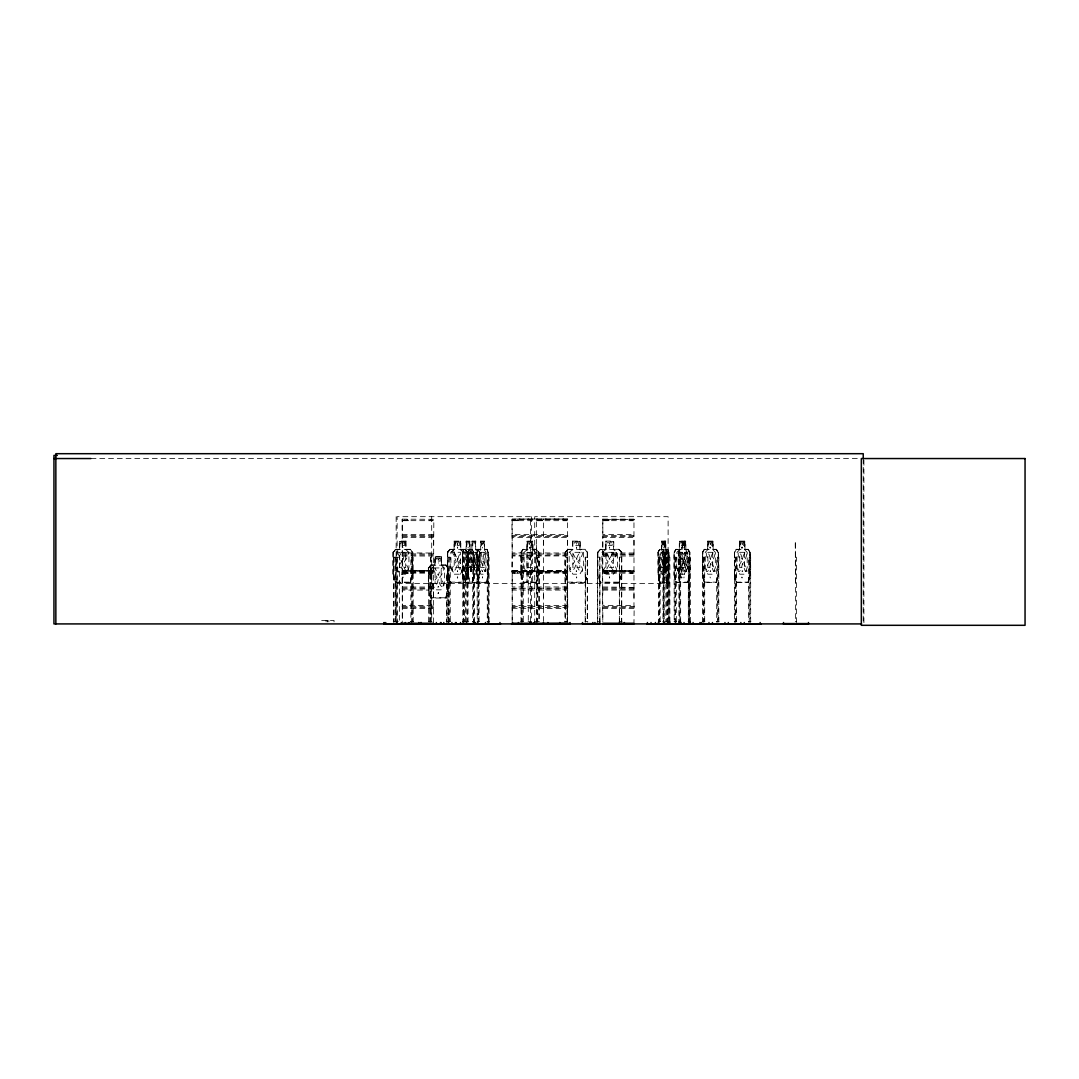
<?xml version="1.0" encoding="UTF-8"?>
<svg xmlns="http://www.w3.org/2000/svg" width="1079" height="1079" viewBox="0 0 1079 1079"><rect width="100%" height="100%" fill="white"/><g stroke="black" fill="none" stroke-linecap="round" stroke-linejoin="round"><path stroke-width="0.75" stroke-dasharray="5 3.75" d="M433.461 597.726L433.825 519.309L402.143 519.161M433.461 545.259L433.475 537.423M536.425 622.839L536.425 597.726M536.425 545.259L536.384 605.386M543.371 597.726L543.614 536.533M543.371 545.259L543.371 537.598M567.567 597.726L567.594 537.598L512.188 537.598L512.228 622.839M567.567 545.259L567.567 519.053M602.621 555.119L602.824 537.598M633.966 597.726L634.007 537.598L602.797 537.598L602.824 553.014M633.966 545.259L633.966 519.053M402.656 570.697L402.575 571.438M438.061 587.111L438.33 586.329L438.074 587.246M433.461 622.839L433.488 590.065L402.292 590.065L402.319 622.839M567.567 553.014L512.188 552.92L511.891 519.228L567.689 519.066L512.188 519.053L512.188 534.51L567.594 534.604M567.594 555.914L512.188 556.009L511.851 571.857L567.945 571.857L512.161 571.587L512.161 570.778L567.689 571.452M567.567 608.462L567.851 606.438L512.012 606.371M576.334 570.697L576.24 571.438M433.488 534.51L402.292 534.51L402.211 519.134L402.319 605.386L433.461 605.481M663.531 547.498L663.585 547.984M457.402 571.641L457.496 570.778L457.523 571.627M457.658 576.982L457.658 577.912M664.853 558.423L664.785 559.3L664.826 558.423M664.853 543.479L664.866 544.045M666.539 582.404L667.308 552.205L667.254 622.259M666.809 582.404L667.038 574.244M664.826 543.479L664.866 544.14M664.839 570.67L664.839 571.627M536.384 553.109L536.357 519.741M664.799 570.791L664.826 571.506M664.88 577.764L664.88 577.899M710.252 547.485L710.279 548.038M457.375 547.107L457.59 547.943M402.089 572.059L433.758 571.789M536.357 572.207L536.425 571.398M543.573 572.153L543.398 571.425M457.685 548.024L457.375 547.458M667.591 582.134L668.67 574.203L668.67 552.34L667.645 549.305M667.685 582.404L668.791 574.244M669.034 574.244L667.928 582.404L659.269 582.404L658.028 574.244L658.028 552.205L659.296 549.305L661.859 549.305M688.132 549.305L689.157 552.34L689.279 574.244L688.173 582.404L689.926 574.244L689.926 552.205L688.078 549.305M689.4 574.203L688.415 582.404L675.697 582.404L674.078 574.244L674.078 552.232L674.2 622.259M472.238 582.134L473.357 574.203M472.332 582.404L473.6 574.203M472.575 582.404L473.721 574.244L473.721 552.232L472.548 549.305L469.392 549.305L468.07 552.205L468.043 622.259M486.75 582.134L487.856 574.203L487.856 552.34L486.75 549.575M486.845 582.404L488.099 574.203M478.037 582.134L479.17 574.203M478.375 582.404L479.535 574.244L479.535 552.232L478.348 549.305M602.824 590.065L602.514 606.519L634.182 606.371L633.966 622.839M663.356 544.369L663.41 544.045M663.356 559.3L663.518 558.423M663.153 582.404L662.708 552.232L663.167 549.305L664.421 549.305M662.762 552.34L663.194 549.575M663.032 552.34L663.437 549.305M457.617 571.236L457.617 571.074M663.302 544.342L663.437 543.479M663.302 559.286L663.437 558.423M681.658 559.084L681.901 559.084M710.346 559.3L710.13 558.423M742.217 559.3L741.988 558.423M687.795 582.134L689.535 574.203M687.93 582.404L689.751 574.203M710.184 543.587L710.346 544.369M716.321 582.404L718.142 574.203M742.042 543.587L742.217 544.369M748.057 582.134L749.797 574.203L749.797 552.313L748.057 549.575M748.179 582.404L749.999 574.203M744.753 549.305L748.34 549.305L750.175 552.205L750.175 574.244L748.394 582.404L735.945 582.404L734.34 574.244L736.161 582.404M410.209 582.134L412.138 574.203L412.138 552.34M410.371 582.404L412.313 574.203L412.353 552.232L410.209 549.575M410.303 549.305L412.529 552.232L412.529 574.244L410.533 582.404L395.265 582.404M529.533 559.3L529.735 558.517L529.924 559.3M445.735 597.766L447.691 589.835L447.569 552.205L449.903 549.305L447.731 552.313L447.893 622.259M445.897 598.036L447.866 589.835M441.392 564.937L446.005 564.937L448.082 567.878L448.082 589.876L446.059 598.036L430.588 598.036M465.049 582.134L467.018 574.203L467.005 552.34L465.049 549.575L467.005 552.34M467.396 574.244L465.184 582.404L467.18 574.203L467.234 552.232L465.143 549.305L467.396 552.232L467.396 574.244L465.373 582.404M536.56 582.134L538.529 574.203M536.695 582.404L538.718 574.203L538.92 552.205L536.829 549.305L532.716 549.629M465.143 582.404L467.167 574.203M543.465 607.922L543.398 590.065M529.452 544.342L529.681 543.479L530.018 544.342M529.452 559.273L529.762 558.396L530.018 559.286M511.864 588.271L567.851 588.122M665.082 574.203L666.876 567.635M402.831 543.587L402.71 544.045M457.456 558.517L457.82 559.273L457.509 558.517M567.81 582.134L585.101 582.134L587.219 574.203M585.101 582.134L587.34 574.203M585.169 582.404L587.583 574.244L587.475 552.232L585.101 549.305M482.502 547.188L482.623 547.984M437.953 559.974L438.263 559.097L438.573 559.974M438.02 574.959L438.263 574.163M543.479 607.747L543.371 622.839M663.464 577.076L663.464 577.926M576.375 544.14L576.469 543.479M576.469 558.423L576.793 559.3M621.558 574.203L618.833 582.134L600.315 582.134L597.955 574.203L597.901 552.34L600.315 549.575L618.887 549.575L621.558 552.313M619.022 582.404L621.828 574.244L619.076 582.404L600.126 582.404L597.631 574.244L600.18 582.404M609.541 543.587L609.918 544.382L609.622 543.479M602.864 519.093L602.797 537.598M634.317 554.795L602.554 554.957L602.446 588.514L602.797 605.386L634.007 605.386L634.182 606.371M602.621 606.371L602.824 622.839M634.29 607.329L602.621 607.477M609.163 559.273L609.541 558.396L609.932 559.286M684.329 574.203L686.932 567.635L686.932 552.313L684.329 549.575L684.329 541.375M402.103 553.905L433.677 553.905M602.5 571.695L634.182 571.56L602.554 571.627L602.797 586.976L634.02 587.435M634.304 519.579L602.46 519.404L634.142 519.646M433.704 536.533L402.076 536.533M433.745 588.918L402.103 589.08M602.514 554.053L634.29 554.053M658.15 552.313L659.539 549.305M659.593 549.575L658.392 552.313L658.392 622.259M679.743 582.404L678.516 574.244L678.516 552.205L679.783 549.305L682.346 549.305M678.637 552.313L680.026 549.305M680.08 549.575L678.88 552.313L678.88 622.259M462.527 552.313L463.7 549.305M463.943 549.305L462.77 552.313L462.77 622.259M479.535 552.232L479.535 574.244L478.132 582.404L476.905 574.244L476.905 552.205L478.213 549.305L479.17 552.34L479.063 622.259M478.456 549.305L477.026 552.313L477.026 574.203L478.415 582.404M477.269 552.313L478.51 549.575M402.103 606.371L433.637 606.277M543.6 536.627L543.371 519.053L543.425 519.741M567.81 536.627L511.972 536.533M567.783 555.024L512.08 555.186M567.783 589.08L511.945 588.918M567.783 607.477L512.012 607.477M634.182 589.08L602.621 589.08M468.205 552.313L469.635 549.305M469.662 541.375C469.217 554.862 466.694 568.539 469.689 582.134M429.509 520.658L432.247 520.658M429.509 573.111L432.247 573.111M563.616 520.658L566.34 520.658M563.616 573.111L566.34 573.111M630.015 520.658L632.753 520.658M630.015 573.111L632.753 573.111M454.084 549.305L454.178 541.105L454.232 549.575L450.928 552.313L450.928 567.635L454.232 574.203L460.436 574.203L463.727 567.635M460.396 574.203L463.7 567.635M674.078 552.232L675.737 549.305L679.5 549.305M674.254 552.34L675.953 549.305M674.469 552.34L676.034 549.575M702.591 622.259L702.483 552.232L704.128 549.305L707.891 549.305M704.29 582.404L702.645 574.203L702.685 552.232L704.344 549.305M704.425 549.575L702.861 552.34L702.861 574.203L704.425 582.134M734.556 574.244L734.556 552.232L736.215 549.305M734.718 552.34L736.283 549.575M663.342 570.751L663.585 571.519L663.45 570.778M683.83 570.751L684.046 571.573L683.884 570.791M403.775 520.658L408.617 520.658M403.775 573.111L408.617 573.111M513.685 520.658L518.527 520.658M537.881 520.658L542.724 520.658M513.685 573.111L518.527 573.111M537.881 573.111L542.724 573.111M604.294 520.658L609.136 520.658M604.294 573.111L609.136 573.111M467.854 570.751L467.976 571.641L467.922 570.791M482.367 570.751L482.488 571.641L482.407 570.818M538.731 574.244L536.883 582.404L522.762 582.404L520.941 574.244L520.941 552.232L522.87 549.305L527.091 549.305M521.009 622.259L521.17 552.232L523.059 549.305M523.14 549.575L521.373 552.34L521.373 574.203M472.062 541.105L472.184 549.575L470.309 552.313L470.309 567.635L472.184 574.203L475.664 574.203L477.538 567.635L477.538 552.313L475.664 549.575L475.799 541.105L471.806 541.105L471.941 549.575M536.155 571.722L536.357 570.778M395.44 582.404L393.053 574.244L393.053 552.205L395.332 549.305L399.662 549.305M393.269 552.313L395.494 549.305M395.588 549.575L393.444 552.313L393.444 622.259M683.951 547.188L683.938 547.943M430.75 598.036L428.35 589.876L428.35 567.837L430.656 564.937L435.039 564.937M428.565 567.945L430.818 564.937M430.912 565.207L428.741 567.945L428.741 622.259M447.893 552.313L450.091 549.575M447.637 552.313L449.997 549.575M597.55 622.259L597.631 552.232L600.248 549.305L605.737 549.305L605.683 541.105L613.789 541.105L613.735 549.305L618.995 549.305M597.955 552.34L600.369 549.575M742.244 570.751L742.271 571.492M402.346 571.425L433.691 571.668M543.425 571.587L543.425 570.778M567.527 571.56L512.228 571.398M602.837 571.452L608.097 561.66C597.496 550.654 606.533 547.93 609.675 559.812C612.737 547.97 622.327 550.546 611.429 561.727C622.583 573.354 613.061 575.903 609.81 563.481L605.454 571.384L602.824 571.519L602.797 556.009L634.007 556.009M633.939 571.56L602.824 571.398M585.277 582.404L567.635 582.404L565.072 574.244L565.194 552.205L567.716 549.305L572.652 549.305M565.194 552.205L567.824 549.305M565.436 552.313L567.932 549.575M679.46 549.575L676.857 552.313L676.857 567.635L679.46 574.203L685.57 574.203L687.363 567.635L687.363 552.313L685.57 549.575L685.691 541.105M742.15 571.519L742.231 570.858M433.434 520.685L402.386 520.658M433.434 573.151L402.346 573.151M512.228 570.386L567.567 570.386L512.282 570.386M567.527 520.685L512.282 520.658M567.527 573.151L512.255 573.151M633.939 520.685L602.891 520.658M633.939 573.151L602.864 573.151M527.091 549.575L524.138 552.313L524.138 567.635L527.091 574.203L532.621 574.203L535.575 567.635L535.575 552.313L532.621 549.575M567.594 519.147L512.255 519.093M634.007 519.147L602.77 519.134L602.797 534.51L634.007 534.51M634.088 571.452L602.621 570.831L602.797 571.614M402.602 570.858L402.642 571.479M451.022 552.313L454.299 549.575M433.488 556.009L402.292 556.009L402.292 571.371L433.839 571.115L402.116 570.831L402.346 571.56M609.864 570.751L609.864 571.438M572.909 549.575L569.172 552.313L569.172 567.635L572.909 574.203L579.868 574.203L583.604 567.635L583.604 552.313L579.868 549.575L579.868 541.375L572.787 541.375M710.333 577.899L710.049 577.022M576.28 570.858L576.321 571.479M605.953 549.575L601.934 552.313L601.934 567.635L605.953 574.203L613.465 574.203L617.485 567.635L617.485 552.313L613.465 549.575L613.519 541.375L605.953 541.375L606.007 549.575L605.737 541.105M609.783 571.479L609.837 570.858M467.989 577.076L467.989 577.926L468.084 576.968M482.502 577.076L482.502 577.926L482.596 576.968M742.136 548.038L742.055 547.093M438.344 563.13L438.344 562.833M457.59 577.926L457.671 577.022M634.142 572.099L602.77 572.14M576.712 548.038L576.442 547.201L576.645 547.943M681.645 577.022L681.645 577.872L681.685 576.968M402.804 577.076L402.804 577.926M609.352 576.982L609.689 577.912M609.689 548.038L609.648 547.093L609.311 547.984M681.672 548.038L681.995 547.282L681.82 548.038M710.373 570.858L710.157 571.627L710.387 570.751M684.032 576.968L683.897 577.912M567.621 572.14L512.161 572.14M529.776 548.038L529.964 547.282L529.6 548.038M681.807 577.818L681.726 577.076L681.807 577.926M742.069 577.926L741.907 577.022L741.988 577.818M529.762 577.926L529.614 576.968M678.583 552.111L677.909 553.136L681.092 561.66C673.957 572.261 679.986 576.726 682.198 563.481C683.425 575.997 691.828 573.205 684.976 561.66C691.882 550.614 683.101 547.957 682.117 559.812L678.583 552.111L678.516 574.244L679.999 582.404M576.51 558.396L576.901 559.273M91.027 458.548L859.653 458.548M407.889 519.835L404.504 520.375M402.076 535.589L433.771 535.643M511.972 535.589L567.851 535.656M602.581 535.589L634.29 535.643M602.581 536.533L634.223 536.533M433.488 537.598L402.292 537.598L402.292 552.92L433.461 553.014M406.095 541.105L399.486 541.105L399.486 549.305M454.016 541.105L460.827 541.105L460.787 549.305M572.544 541.105L580.124 541.105L580.124 549.305M399.702 541.375L405.879 541.375M454.232 541.375L460.612 541.375M466.209 541.375L469.904 541.375M471.941 541.375L475.664 541.375M480.721 541.375L484.417 541.375M527.091 541.375L532.81 541.375M661.737 541.375L665.81 541.375M679.46 541.375L685.812 541.375M707.864 541.375L712.936 541.375M739.722 541.375L744.793 541.375M459.303 542.737L459.344 545.475L455.338 545.475L455.338 542.737L459.344 542.737M665.311 542.737L662.331 542.737L662.331 545.475L665.311 545.475M457.321 544.045L457.604 544.14M467.935 544.045L467.922 544.14M683.897 544.045L683.884 544.14M402.683 544.14L402.899 543.479M457.294 544.14L457.509 543.479M663.396 544.14L663.518 543.479M664.799 547.093L664.799 547.984M710.063 547.093L710.103 547.943M741.92 548.038L742.055 547.188L741.974 547.943M405.92 549.305L410.479 549.305M449.7 549.305L454.246 549.305M460.625 549.305L466.33 549.305M475.556 549.305L480.843 549.305M484.296 549.305L487.047 549.305L488.234 552.232L488.288 622.259M585.209 549.305L580.003 549.305L580.003 541.105M665.203 549.305L667.888 549.305L668.913 552.34L669.101 622.259M684.504 549.305L688.375 549.305L689.4 552.34M712.895 549.305L716.483 549.305L718.317 552.205L718.142 622.259M735.999 549.305L739.762 549.305M395.413 549.575L410.384 549.575M449.835 549.575L486.993 549.575M522.951 549.575L536.695 549.278L538.772 552.178L538.758 622.259M567.81 549.575L585.101 549.575L587.34 552.34M659.35 549.575L667.834 549.575M675.818 549.575L688.321 549.575M704.209 549.575L716.402 549.575M736.08 549.575L748.273 549.575M393.053 552.205L393.053 574.244M447.677 552.205L447.407 574.244L449.768 582.404L447.367 574.244L449.997 582.134M454.219 552.367L457.685 559.812C460.382 547.552 467.531 551.18 458.966 561.66C468.07 572.855 460.193 576.294 457.577 563.481C454.785 576.28 447.232 572.841 456.255 561.727L452.425 552.151L460.436 552.313L460.436 567.635L454.232 567.635L454.299 552.313M476.905 552.205L477.269 622.259M488.234 552.232L488.059 623.918M527.051 552.313L532.716 552.637L532.81 541.105M587.475 552.232L587.61 622.259M597.631 552.232L597.712 622.259M658.028 552.205L658.284 574.244L659.593 582.134M669.034 552.232L668.899 623.918M718.317 552.205L718.317 574.244L716.523 582.404L704.088 582.404L702.685 574.244M734.556 552.232L734.462 622.259M750.175 552.205L749.999 622.259M602.797 552.92L633.98 553.014M511.972 553.986L567.878 554.053M402.103 555.024L433.704 554.943M435.093 557.007L441.338 557.007M393.444 557.223L395.75 557.223L395.75 622.259M396.128 557.33L399.392 557.223L399.392 621.491M431.708 557.223L430.818 557.223L430.831 621.491M447.893 557.223L450.226 557.223L450.226 622.259M462.77 557.223L464.55 557.223M468.043 557.223L465.71 557.223L465.71 622.259M477.269 557.223L479.063 557.223M521.009 557.223L523.248 557.223L523.248 623.918M531.394 557.223L528.278 557.223L528.292 621.491M534.712 557.223L539.365 557.223L539.365 622.259M587.61 557.223L585.196 557.223L585.196 623.918M597.55 557.223L599.924 557.223L599.924 623.918M621.733 557.223L619.346 557.223L619.346 622.259M658.392 557.223L660.173 557.223L660.173 622.259M662.965 557.223L664.205 557.223M674.2 557.223L676.304 557.223L676.304 623.918M678.88 557.223L680.66 557.223L680.66 622.259M702.591 557.223L704.695 557.223L704.695 623.918M734.462 557.223L736.566 557.223L736.566 623.918M795.56 557.223L796.423 557.223L796.423 623.918M402.683 559.084L402.966 558.989M457.294 559.084L457.509 558.423M467.922 559.084L468.084 558.989M683.884 559.084L684.032 558.989M430.737 565.207L445.91 565.207M466.209 567.635L469.662 567.635L469.662 552.313L466.209 552.313L466.222 623.918M527.091 567.635L532.621 567.635M679.46 567.635L685.57 567.635L685.57 552.313L679.46 552.313L679.662 622.259M428.35 567.837L428.511 589.876L430.912 597.766M402.265 572.14L433.515 572.167M428.741 573.893L431.06 573.893M487.978 574.244L487.088 582.404L449.633 582.404M520.941 574.244L523.005 582.404M402.993 576.982L402.899 577.818M576.726 576.982L576.51 577.926M663.558 576.968L663.558 577.926L663.572 577.022M664.812 577.926L664.799 577.022M465.588 580.623L452.978 549.305M395.413 582.134L410.384 582.134M449.835 582.134L486.993 582.134M522.951 582.134L536.749 582.134M659.35 582.134L667.834 582.134M675.818 582.134L688.321 582.134M704.209 582.134L716.402 582.134M736.08 582.134L748.273 582.134M795.56 582.404L795.29 541.105L795.56 622.259M397.126 583.388L530.544 583.388M534.712 583.388L668.117 583.388M433.461 587.07L402.292 586.976L402.022 571.937M567.594 586.976L512.188 586.976L512.188 571.614M402.076 588.042L433.771 588.109M602.581 588.042L634.29 588.109M602.797 590.065L634.007 590.065L633.966 605.386M438.425 592.614L437.953 593.437L438.33 592.708M430.737 597.766L445.91 597.766M567.594 605.386L512.188 605.386L512.228 590.065L567.594 590.065L567.77 606.277M433.704 607.396L402.17 607.652M433.488 608.462L402.292 608.462L402.292 621.598M512.174 608.286L567.594 608.462L567.567 622.839M634.007 608.462L602.797 608.462L602.797 621.598M393.242 621.491L399.648 621.491M410.667 621.491L413.405 621.491M428.525 621.491L431.978 621.491M446.193 621.491L450.456 621.491M462.554 621.491L464.752 621.491M465.494 621.491L468.273 621.491M472.562 621.491L474.76 621.491M477.066 621.491L479.265 621.491M487.061 621.491L489.273 621.491M520.779 621.491L523.477 621.491M528.022 621.491L531.65 621.491M534.456 621.491L539.594 621.491M564.735 621.491L567.621 621.491M584.953 621.491L587.839 621.491M597.294 621.491L600.18 621.491M619.09 621.491L621.99 621.491M658.19 621.491L660.375 621.491M662.735 621.491L664.435 621.491M665.608 621.491L670.086 621.491M673.984 621.491L676.52 621.491M678.678 621.491L680.862 621.491M688.092 621.491L690.641 621.491M702.375 621.491L704.924 621.491M716.483 621.491L719.032 621.491M734.233 621.491L736.782 621.491M748.354 621.491L750.903 621.491M795.29 621.491L796.693 621.491M609.581 577.076L609.379 577.926L609.338 577.022M457.402 577.818L457.24 577.67M576.402 548.038L576.442 547.093L576.752 547.984M529.762 577.076L529.614 577.926L529.573 577.022M529.964 570.751L529.708 571.627L529.937 570.858M681.995 570.751L681.766 571.627L684.221 563.481L686.689 571.452L683.25 561.727L686.284 552.151L684.275 559.812C682.494 546.513 678.866 552.623 683.493 561.727L681.132 571.452L681.968 570.858M529.749 547.188L529.56 547.984M402.75 547.485L402.926 547.188M457.604 547.093L457.698 547.984M460.436 541.375L460.396 549.575L463.7 552.313M460.436 549.575L463.727 552.313L463.781 622.259M405.704 549.575L408.928 552.313L408.928 567.635L405.704 574.203L399.702 574.203L396.492 567.635L396.492 552.313L399.702 549.575L399.662 541.105M618.941 549.305L621.828 552.205L621.733 622.259M618.833 549.575L621.517 552.313L621.558 622.259M536.56 549.575L538.529 552.313M465.184 549.575L467.167 552.34M465.305 549.305L467.396 552.232M445.829 564.937L447.866 567.972M445.735 565.207L447.691 567.972M469.662 549.575L471.51 552.313L471.51 567.635L469.662 574.203L466.209 574.203L464.361 567.635M748.125 549.305L749.999 552.313M716.267 549.305L718.142 552.313M716.2 549.575L717.926 552.313M687.876 549.305L689.751 552.313M687.795 549.575L689.535 552.313L689.373 623.918M451.022 567.635L454.299 574.203M542.144 520.658L541.995 519.835L538.61 520.375M542.144 573.111L541.995 572.288M486.804 549.305L488.099 552.34M472.292 549.305L473.6 552.34M472.238 549.575L473.357 552.34L473.546 623.918M565.436 574.203L567.932 582.134M565.329 574.203L567.756 582.404M447.893 574.203L450.091 582.134M447.731 574.203L449.93 582.404M682.225 574.203L680.431 567.635L680.431 552.313L682.225 549.575L682.346 541.105M393.269 574.203L395.588 582.134M742.096 543.479L742.298 544.342M742.096 558.423L742.298 559.286M710.238 543.479L710.427 544.342M710.238 558.423L710.427 559.286M734.718 574.203L736.283 582.134M674.469 574.203L676.034 582.134M674.254 574.203L675.899 582.404M666.795 549.305L667.254 552.313M666.525 549.305L666.984 552.313L665.082 549.575L665.203 541.105M468.205 574.203L469.594 582.404M468.07 574.244L469.352 582.404M477.269 574.203L478.51 582.134M462.77 574.203L463.997 582.134M463.903 582.404L462.527 574.203L462.392 552.205L462.392 574.244L463.66 582.404M678.88 574.203L680.08 582.134M658.15 574.203L659.512 582.404M532.905 549.629L532.999 541.105L526.903 541.105L527.051 582.404L527.091 541.105M663.477 567.635L664.205 574.203M663.032 574.203L663.423 582.404M863.901 460.22L863.901 623.918M863.24 458.548L863.24 623.918M750.674 622.259L750.674 557.223L748.57 557.223L748.57 622.259M749.244 557.223L749.244 622.259M744.969 549.305L744.969 541.105L739.547 541.105L739.547 549.305M744.753 541.105L744.793 549.575M744.577 541.375L744.577 549.575L747.194 552.313L747.194 567.635L744.577 574.203L739.722 574.203L737.119 567.635L737.119 552.313L739.722 549.575L739.762 541.105M741.893 547.147L741.893 547.984M739.938 541.375L739.938 549.575M735.891 557.223L735.891 622.259M735.123 557.223L735.123 622.259M718.816 622.259L718.816 557.223L716.712 557.223L716.712 622.259M717.373 557.223L717.373 622.259M713.111 549.305L713.111 541.105L707.689 541.105L707.689 549.305M712.895 541.105L712.936 549.575M712.72 541.375L712.72 549.575L715.323 552.313L715.323 567.635L712.72 574.203L707.864 574.203L705.248 567.635L705.248 552.313L707.864 549.575L707.891 541.105M710.036 547.147L710.036 547.984M708.067 541.375L708.067 549.575M704.034 557.223L704.034 622.259M703.265 557.223L703.265 622.259M690.425 622.259L690.371 557.223L688.308 557.223L688.308 622.259M689.71 552.205L689.589 622.259M688.982 557.223L688.982 622.259M688.604 557.223L688.604 622.259M685.812 549.575L685.934 541.105L679.298 541.105L679.298 549.305M684.706 541.105L684.706 549.305M684.504 541.105L684.545 549.575M684.329 552.313L684.329 567.635M683.452 542.737L683.452 545.475M682.818 542.737L682.818 545.475M682.467 541.375L682.467 549.575M682.225 552.313L682.225 567.635M682.103 541.105L682.103 549.305M681.712 547.943L681.847 547.093L681.631 547.984M679.878 557.223L679.878 622.259M679.5 541.105L679.676 549.575M675.629 557.223L675.629 622.259M674.874 557.223L674.874 622.259M669.884 622.259L669.884 557.223L665.864 557.223L665.864 621.491M668.117 622.259L668.117 516.679L534.712 516.679L534.712 621.491M667.712 557.223L667.712 622.259M666.862 557.223L666.862 622.259M665.81 549.575L665.864 541.105L661.616 541.105L661.616 549.305M665.595 541.105L666.269 567.635L665.541 574.203L661.737 574.203L659.943 567.635L659.943 552.313L661.737 549.575L661.859 541.105M665.446 541.105L665.325 549.575M665.082 552.313L665.082 567.635M664.421 541.105L664.475 549.575M664.205 541.375L663.356 622.259M664.205 552.313L664.205 623.918M664.151 541.105L664.151 549.305M663.814 557.223L663.814 622.259M662.978 552.232L662.965 622.259M661.98 541.375L661.98 549.575M659.39 557.223L659.39 622.259M659.175 557.223L659.175 622.259M632.051 519.727L632.051 520.658M632.146 572.18L632.051 573.111M630.716 519.727L630.716 520.658M630.716 572.18L630.716 573.111M619.521 557.223L619.521 622.259M609.433 547.188L609.433 547.943M608.408 520.375L605.009 520.375M608.205 519.835L608.205 520.685M608.205 572.288L608.205 573.151M605.211 519.835L605.211 520.685M605.211 572.288L605.211 573.151M599.762 557.223L599.762 622.259M587.219 552.34L587.246 622.259M585.546 557.223L585.546 622.259M576.739 577.022L576.618 577.818M572.909 541.375L572.787 549.575M572.652 541.105L572.544 549.305M567.379 622.259L567.379 557.223L564.964 557.223L564.964 622.259M567.014 557.223L567.014 622.259M565.639 519.727L565.639 520.658M565.639 572.18L565.639 573.111M565.329 552.313L565.329 622.259M564.209 519.727L564.317 520.658M564.317 572.18L564.317 573.111M541.793 519.835L541.793 520.685M541.793 572.288L541.793 573.151M541.537 520.375L541.442 520.658M541.537 572.841L541.442 573.111M540.107 519.727L540.107 520.658M540.107 572.18L540.107 573.111M538.812 519.835L538.812 520.685M537.72 557.223L537.72 622.259M536.978 557.223L537.126 622.259M532.621 541.375L532.662 582.377M531.381 516.679L531.394 621.491M530.531 621.491L530.544 516.679L397.126 516.679L397.126 621.491M527.28 541.375L527.28 549.575M522.641 557.223L522.641 622.259M521.602 557.223L521.602 622.259M517.799 520.375L514.4 520.375M517.596 519.835L517.596 520.685M517.596 572.288L517.596 573.151M514.602 519.835L514.602 520.685M514.602 572.288L514.602 573.151M512.188 608.462L512.188 621.598M489.07 622.259L489.07 557.223L487.276 557.223L487.276 622.259M484.417 549.575L484.538 541.105L480.6 541.105L480.721 549.575L478.874 552.313L478.874 567.635L480.721 574.203L484.174 574.203L486.009 567.635L486.009 552.313L484.174 549.575L484.296 541.105M482.61 577.022L482.61 577.872M480.843 541.105L480.964 549.575M478.294 557.223L478.294 622.259M478.051 557.223L478.051 622.259M475.556 541.105L475.421 549.575M474.558 622.259L474.558 557.223L472.764 557.223L472.764 622.259M473.789 557.223L473.789 622.259M470.026 549.305L470.026 541.105L466.088 541.105L466.088 549.305M469.783 541.105L469.904 549.575M468.313 552.205L468.313 574.244M468.111 547.147L468.111 547.984M467.517 557.223L467.517 622.259M466.452 541.375L466.452 549.575M466.33 541.105L466.209 549.575L464.361 552.313L464.55 622.259M463.538 557.223L463.538 622.259M460.666 541.105L460.612 549.575M457.523 577.076L457.577 577.818M455.405 542.737L455.405 545.475M454.475 541.375L454.475 549.575M449.7 557.223L449.7 622.259M448.716 622.259L448.716 573.893L446.396 573.893L446.396 622.259M448.419 557.223L448.419 622.259M448.19 573.893L448.19 623.918M446.922 573.893L446.922 622.259M441.554 564.937L441.554 556.737L434.877 556.737L434.877 564.937M441.392 556.737L441.338 565.207M441.176 557.007L441.176 565.207L444.44 567.945L444.44 583.267L441.176 589.835L435.093 589.835L431.829 583.267L431.829 567.945L435.093 565.207L435.039 556.737M441.176 583.267L441.176 567.945L435.093 567.945L435.093 583.267M438.425 592.654L438.425 593.504M435.255 557.007L435.255 565.207M431.694 516.679L431.708 621.491M430.845 557.223L431.06 622.259M430.534 573.893L430.534 622.259M430.211 519.727L430.211 520.658M430.211 572.18L430.211 573.111M429.267 573.893L429.267 622.259M413.176 622.259L413.176 557.223L410.87 557.223L410.87 622.259M412.637 557.223L412.637 622.259M411.409 557.223L411.409 623.918M407.687 519.835L407.687 520.685M407.889 572.288L407.687 573.151M405.92 541.105L406.095 549.305M405.704 541.375L405.879 549.575M404.706 519.835L404.706 520.685M404.706 572.288L404.706 573.151M399.877 541.375L399.877 549.575M397.032 557.223L396.991 621.612M396.155 516.679L396.128 621.612M395.211 557.223L395.211 622.259M393.983 557.223L393.983 622.259M334.031 621.841L334.031 620.452L320.814 620.452L320.814 621.841M328.839 620.452L328.839 621.841M327.517 620.452L327.517 621.841M327.423 620.452L327.423 621.841M326.101 620.452L326.101 621.841M666.498 571.142L665.676 571.384L663.733 563.481C661.872 577.359 658.271 571.344 663.019 561.727C658.379 552.623 662.02 546.513 663.787 559.812C665.595 546.513 668.993 552.677 664.489 561.66L666.647 571.6L665.244 563.481L664.003 571.452L664.934 561.66L664.246 552.111L665.217 559.812C667.861 538.3 664.489 567.959 666.498 571.142M465.17 552.286L467.517 561.727C462.608 571.411 466.357 577.305 468.259 563.481L470.889 571.641L473.587 563.481C475.38 577.305 479.413 571.438 474.382 561.66C479.076 552.583 475.502 546.567 473.641 559.812C471.82 546.581 467.989 552.529 472.831 561.727C466.519 574.959 475.313 574.729 469.041 561.66C473.681 552.61 470.161 546.554 468.313 559.812L466.371 552.367L465.17 552.286M479.683 552.286L482.016 561.727C477.12 571.411 480.87 577.305 482.758 563.481C484.538 577.319 488.517 571.398 483.554 561.66C488.194 552.61 484.66 546.554 482.826 559.812L480.883 552.367L479.683 552.286M715.134 571.142L713.462 571.398L710.602 563.481C708.377 576.726 702.348 572.261 709.483 561.66C702.793 551.774 708.215 547.12 710.508 559.812C712.747 547.161 718.533 551.693 711.641 561.727L715.134 571.142M747.005 571.142L745.319 571.398L742.46 563.481C740.248 576.726 734.219 572.261 741.354 561.66C734.651 551.774 740.073 547.12 742.379 559.812C744.618 547.161 750.404 551.693 743.498 561.727L747.005 571.142M482.515 543.587L482.637 544.369L482.556 543.479M482.434 559.084L482.434 559.084M397.544 552.286L401.617 561.727C392.81 572.787 400.174 576.321 402.912 563.481C405.488 576.334 413.176 572.801 404.288 561.66C412.65 551.234 405.677 547.512 403.02 559.812L399.635 552.367L397.544 552.286M432.895 567.918L437.022 577.359C428.08 588.46 435.565 591.926 438.33 579.113C440.933 591.939 448.743 588.46 439.719 577.305C448.203 566.839 441.136 563.171 438.438 575.444L435.012 567.999L432.895 567.918M569.982 552.286L574.716 561.727C564.398 573.165 573.138 576.038 576.213 563.481C579.086 576.051 588.19 573.178 577.791 561.66C587.583 550.856 579.302 547.795 576.334 559.812L572.396 552.367L569.982 552.286M681.658 544.14L681.658 544.14M457.456 543.587L457.253 544.382L457.375 543.479M449.835 549.305L447.515 552.205L449.741 549.305M402.346 570.346L433.461 570.386L402.386 570.386M602.864 570.346L633.966 570.386L602.824 570.386M404.638 542.737L400.781 542.737L400.781 545.475L404.638 545.475L404.638 542.737M469.041 542.737L466.829 542.737L466.829 545.475L469.041 545.475L469.041 542.737M475.043 542.737L472.804 542.737L472.804 545.475L475.043 545.475L475.043 542.737M483.554 542.737L481.342 542.737L481.342 545.475L483.554 545.475L483.554 542.737M531.623 542.737L528.076 542.737L528.076 545.475L531.623 545.475L531.623 542.737M578.627 542.737L574.149 542.737L574.149 545.475L578.627 545.475L578.627 542.737M612.117 542.737L607.288 542.737L607.288 545.475L612.117 545.475L612.117 542.737M684.976 542.737L680.336 542.737L680.336 545.475L684.976 545.475L684.976 542.737M711.857 542.737L708.728 542.737L708.728 545.475L711.857 545.475L711.857 542.737M743.714 542.737L740.585 542.737L740.585 545.475L743.714 545.475L743.714 542.737M405.704 552.313L399.702 552.313L399.702 567.635L405.704 567.635L405.704 552.313M475.664 552.313L472.184 552.313L472.184 567.635L475.664 567.635L475.664 552.313M484.174 552.313L480.721 552.313L480.721 567.635L484.174 567.635L484.174 552.313M579.868 552.313L572.909 552.313L572.909 567.635L579.868 567.635L579.868 552.313M613.465 552.313L605.953 552.313L605.953 567.635L613.465 567.635L613.465 552.313M665.541 552.313L661.737 552.313L661.737 567.635L665.541 567.635L665.541 552.313M712.72 552.313L707.864 552.313L707.864 567.635L712.72 567.635L712.72 552.313M744.577 552.313L739.722 552.313L739.722 567.635L744.577 567.635L744.577 552.313M440.084 558.369L436.172 558.369L436.172 561.107L440.084 561.107L440.084 558.369"/><path stroke-width="1.5" d="M409.076 623.905L409.103 622.529M647.279 623.756L760.385 623.756M512.255 623.756L548.119 623.756M559.394 623.756L569.955 623.581L511.5 623.918M594.583 623.756L599.654 623.581L582.673 623.702L593.18 623.756M57.322 455.419L53.95 455.419L53.95 623.918L861.555 623.918M53.95 458.548L90.96 458.548M402.265 623.244L433.515 623.271M512.161 623.271L567.621 623.244M602.77 623.244L634.034 623.271M783.489 623.581L808.495 623.581M602.797 623.837L634.007 623.837M783.489 623.864L808.495 623.864M624.701 623.756L619.791 623.756M500.13 623.756L384.057 623.986L384.084 622.529L384.097 623.918L500.589 623.918M863.24 458.737L863.24 453.693L55.852 453.693L55.852 623.918M808.495 622.529L808.495 623.918M783.489 622.529L783.489 623.918M761.046 623.918L646.82 623.918M760.169 622.529L760.169 623.918M744.294 622.529L744.294 623.918M740.841 622.529L740.841 623.918M728.312 622.529L728.312 623.918M724.967 622.529L724.967 623.918M712.423 622.529L712.423 623.918M708.984 622.529L708.984 623.918M701.337 622.529L701.337 623.918M699.907 622.529L699.907 623.918M693.096 622.529L693.096 623.918M690.412 622.529L690.412 623.918M684.032 622.529L684.032 623.918M680.849 622.529L680.849 623.918M680.579 622.529L680.579 623.918M680.04 622.529L680.04 623.918M678.839 622.529L678.839 623.918M675.656 622.529L675.656 623.918M669.924 622.529L669.924 623.918M668.467 622.529L668.467 623.918M668.306 622.529L668.306 623.918M667.914 622.529L667.914 623.918M664.704 622.529L664.704 623.918M658.352 622.529L658.352 623.918M655.412 622.529L655.412 623.918M651.028 622.529L651.028 623.918M647.427 622.529L647.427 623.918M624.35 622.529L624.35 623.918M619.454 622.529L619.454 623.918M599.83 622.529L599.83 623.918M594.92 622.529L594.92 623.918M592.857 622.529L592.857 623.918M582.471 622.529L582.471 623.918M570.103 622.529L570.103 623.918M559.718 622.529L559.718 623.918M547.862 622.529L547.862 623.918M543.452 622.529L543.438 623.918M534.537 622.529L534.537 623.918M534.375 622.529L534.375 623.918M530.881 622.529L530.881 623.918M530.72 622.529L530.72 623.918M530.639 622.529L530.639 623.918M529.735 622.529L529.735 623.918M518.433 622.529L518.433 623.918M512.498 622.529L512.498 623.918M499.968 622.529L499.968 623.918M488.72 622.529L488.72 623.918M485.456 622.529L485.456 623.918M477.633 622.529L477.633 623.918M475.475 622.529L475.475 623.918M474.207 622.529L474.207 623.918M466.371 622.529L466.371 623.918M463.12 622.529L463.12 623.918M460.504 622.529L460.504 623.918M456.255 622.529L456.255 623.918M455.432 622.529L455.432 623.918M451.872 622.529L451.872 623.918M443.779 622.529L443.766 623.918M441.068 622.529L441.068 623.918M440.461 622.529L440.461 623.918M436.388 622.529L436.388 623.918M421.201 622.529L421.201 623.918M420.877 622.529L420.877 623.918M418.76 622.529L418.746 623.918M405.34 622.529L405.34 623.918M401.28 622.529L401.28 623.918M385.742 622.529L385.742 623.918M1025.05 458.548L861.339 458.548L861.339 625.307L1025.05 625.307L1025.05 458.548M396.951 623.918L396.951 622.529L396.789 623.918"/></g></svg>
